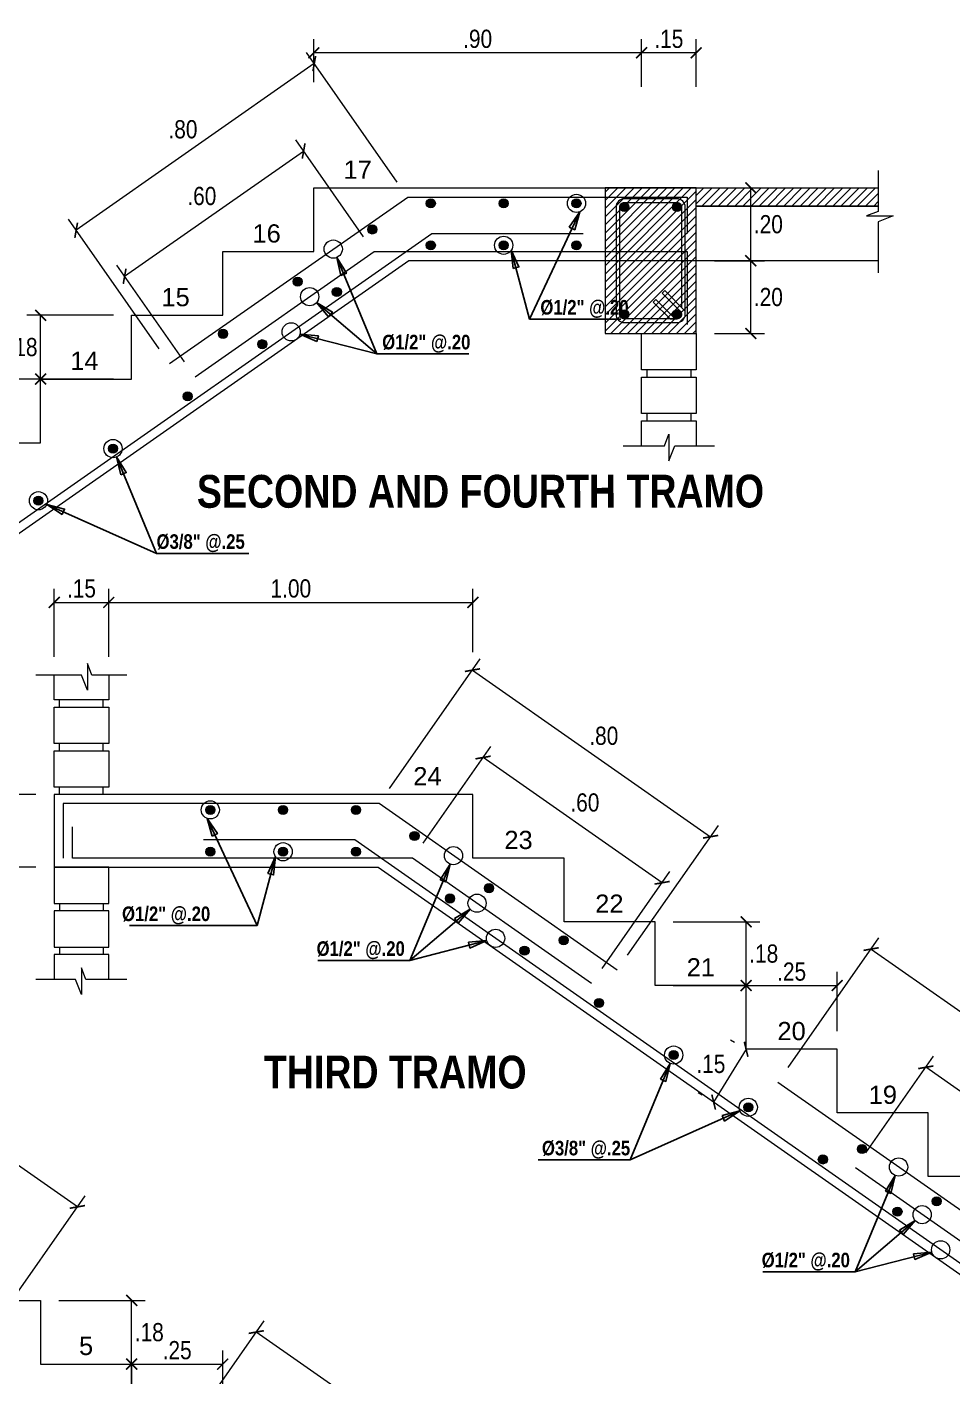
# Model space of a CAD drawing. Header units: millimetres. Extents: x 68 to 194, y 47 to 103.
# Drawn here: x 176.22 to 181.3, y 79.56 to 86.97 of the extents above; entities that cross this region are included whole.
import ezdxf
from ezdxf.enums import TextEntityAlignment as Align

# ---------------------------------------------------------------- set-up
doc = ezdxf.new("R2010")
doc.units = ezdxf.units.MM
doc.linetypes.add('CENTER2', pattern=[28.575, 19.05, -3.175, 3.175, -3.175])
for name, color, linetype, lineweight in [('E_Columna', 3, 'Continuous', 25), ('E_Estribo', 1, 'CENTER2', 20), ('E_Fierros', 2, 'Continuous', 50), ('G_Achurados', 54, 'Continuous', 5), ('G_Complemento', 30, 'Continuous', 20), ('G_Sombreados', 8, 'Continuous', 9), ('G_Texto', 122, 'Continuous', 20)]:
    doc.layers.add(name, color=color, linetype=linetype, lineweight=lineweight)
doc.layers.add('G_Acotación', color=171, linetype='Continuous')
doc.styles.add('Acotacion', font='ARIALN.TTF')
doc.styles.add('ARIAL1.2', font='arial.ttf', dxfattribs={"width": 1.2})
doc.styles.add('Cotas', font='ARIALNB.TTF', dxfattribs={"height": 0.1})
doc.styles.add('Notas', font='ARIALNB.TTF', dxfattribs={"height": 0.15})
doc.dimstyles.new('125', dxfattribs={"dimtxt": 1, "dimasz": 0.06, "dimexe": 0.06, "dimexo": 0.1, "dimgap": 0.08, "dimtad": 3, "dimtih": 1, "dimtoh": 1, "dimlfac": 0.5, "dimzin": 1, "dimdsep": 46, "dimtxsty": 'Cotas', "dimblk": 'ARCHTICK', "dimcen": 2.5, "dimdle": 0.06, "dimclrt": 4, "dimazin": 0, "dimtp": 0.2, "dimtm": 0.2, "dimtfac": 1, "dimtix": 1, "dimtmove": 1, "dimatfit": 3, "dimfxl": 0, "dimtolj": 1, "dimtzin": 1, "dimarcsym": 0})
doc.dimstyles.new('Lenin_25', dxfattribs={"dimscale": 0.5, "dimtxt": 0.2, "dimasz": 0.12, "dimexe": 0.15, "dimexo": 0.2, "dimgap": 0.05, "dimtad": 2, "dimtih": 1, "dimtoh": 1, "dimlfac": 0.5, "dimzin": 4, "dimdsep": 46, "dimtxsty": 'Acotacion', "dimblk": 'ARCHTICK', "dimcen": 0.12, "dimclrd": 256, "dimclre": 256, "dimclrt": 4, "dimazin": 1, "dimtm": 1e-09, "dimtfac": 1, "dimtmove": 2, "dimatfit": 2, "dimldrblk": 'ARCHTICK', "dimfxl": 0, "dimtolj": 1, "dimlwd": 13, "dimlwe": 18, "dimarcsym": 0})

# ---------------------------------------------------------------- blocks, each defined once
blk = doc.blocks.new('_ArchTick')
at = {"color": 0, "linetype": 'ByBlock', "const_width": 0.15}
blk.add_lwpolyline([(-0.5, -0.5), (0.5, 0.5)], dxfattribs=at)
blk = doc.blocks.new('*D400')
at = {"layer": 'Defpoints', "color": 0}
for p in [(177.4758, 79.8031), (176.9749, 79.0876), (178.6917, 77.8859)]:
    blk.add_point(p, dxfattribs=at)
at = {"layer": 'G_Acotación', "lineweight": 18}
for p, q in [((177.0323, 79.1696), (177.5188, 79.8645)), ((178.7491, 77.9678), (179.2355, 78.6628))]:
    blk.add_line(p, q, dxfattribs=at)
at = {"layer": 'G_Acotación', "lineweight": 13}
blk.add_line((179.1925, 78.6013), (177.4758, 79.8031), dxfattribs=at)
at = {"layer": 'G_Acotación', "lineweight": 13, "xscale": 0.06, "yscale": 0.06, "zscale": 0.06}
for p, rotation in [((177.4758, 79.8031), 145.0079798014408), ((179.1925, 78.6013), 325.0079798014407)]:
    blk.add_blockref('_ArchTick', p, dxfattribs=dict(at, rotation=rotation))
at = {"layer": 'G_Acotación', "color": 4, "lineweight": 5, "insert": (178.412, 79.3134), "char_height": 0.1, "attachment_point": 5, "style": 'Acotacion'}
blk.add_mtext('\\A1;1.05', dxfattribs=at)
blk = doc.blocks.new('*D467')
at = {"layer": 'Defpoints', "color": 0}
for p in [(178.3075, 86.0389), (176.487, 85.8564), (177, 85.1237)]:
    blk.add_point(p, dxfattribs=at)
at = {"layer": 'G_Acotación', "lineweight": 18}
for p, q in [((178.2501, 86.1208), (177.7515, 86.8332)), ((176.9426, 85.2056), (176.444, 85.9179))]:
    blk.add_line(p, q, dxfattribs=at)
at = {"layer": 'G_Acotación', "lineweight": 13}
blk.add_line((177.7945, 86.7717), (176.487, 85.8564), dxfattribs=at)
at = {"layer": 'G_Acotación', "lineweight": 13, "xscale": 0.06, "yscale": 0.06, "zscale": 0.06}
for p, rotation in [((177.7945, 86.7717), 34.99202019856808), ((176.487, 85.8564), 214.9920201985681)]:
    blk.add_blockref('_ArchTick', p, dxfattribs=dict(at, rotation=rotation))
at = {"layer": 'G_Acotación', "color": 4, "lineweight": 5, "insert": (177.0733, 86.4105), "char_height": 0.1, "attachment_point": 5, "style": 'Acotacion'}
blk.add_mtext('\\A1;.80', dxfattribs=at)
blk = doc.blocks.new('*D402')
at = {"layer": 'Defpoints', "color": 0}
for p in [(179.8917, 86.0889), (180.1917, 86.0889), (179.8917, 85.6889)]:
    blk.add_point(p, dxfattribs=at)
at = {"layer": 'G_Acotación', "lineweight": 18}
for p, q in [((179.9917, 86.0889), (180.2667, 86.0889)), ((179.9917, 85.6889), (180.2667, 85.6889))]:
    blk.add_line(p, q, dxfattribs=at)
at = {"layer": 'G_Acotación', "lineweight": 13}
blk.add_line((180.1917, 85.6889), (180.1917, 86.0889), dxfattribs=at)
at = {"layer": 'G_Acotación', "lineweight": 13, "xscale": 0.06, "yscale": 0.06, "zscale": 0.06}
for p, rotation in [((180.1917, 86.0889), 90), ((180.1917, 85.6889), 270)]:
    blk.add_blockref('_ArchTick', p, dxfattribs=dict(at, rotation=rotation))
at = {"layer": 'G_Acotación', "color": 4, "lineweight": 5, "insert": (180.2882, 85.8889), "char_height": 0.1, "attachment_point": 5, "style": 'Acotacion'}
blk.add_mtext('\\A1;.20', dxfattribs=at)
blk = doc.blocks.new('*D403')
at = {"layer": 'Defpoints', "color": 0}
for p in [(174.7768, 81.6924), (174.276, 80.9769), (175.9927, 79.7752)]:
    blk.add_point(p, dxfattribs=at)
at = {"layer": 'G_Acotación', "lineweight": 18}
for p, q in [((174.3333, 81.0589), (174.8198, 81.7538)), ((176.0501, 79.8571), (176.5365, 80.5521))]:
    blk.add_line(p, q, dxfattribs=at)
at = {"layer": 'G_Acotación', "lineweight": 13}
blk.add_line((176.4935, 80.4906), (174.7768, 81.6924), dxfattribs=at)
at = {"layer": 'G_Acotación', "lineweight": 13, "xscale": 0.06, "yscale": 0.06, "zscale": 0.06}
for p, rotation in [((174.7768, 81.6924), 145.0079798014416), ((176.4935, 80.4906), 325.0079798014416)]:
    blk.add_blockref('_ArchTick', p, dxfattribs=dict(at, rotation=rotation))
at = {"layer": 'G_Acotación', "color": 4, "lineweight": 5, "insert": (175.713, 81.2027), "char_height": 0.1, "attachment_point": 5, "style": 'Acotacion'}
blk.add_mtext('\\A1;1.05', dxfattribs=at)
blk = doc.blocks.new('*D473')
at = {"layer": 'Defpoints', "color": 0}
for p in [(179.8917, 85.6889), (180.1917, 85.6889), (179.8917, 85.2889)]:
    blk.add_point(p, dxfattribs=at)
at = {"layer": 'G_Acotación', "lineweight": 18}
for p, q in [((179.9917, 85.6889), (180.2667, 85.6889)), ((179.9917, 85.2889), (180.2667, 85.2889))]:
    blk.add_line(p, q, dxfattribs=at)
at = {"layer": 'G_Acotación', "lineweight": 13}
blk.add_line((180.1917, 85.2889), (180.1917, 85.6889), dxfattribs=at)
at = {"layer": 'G_Acotación', "lineweight": 13, "xscale": 0.06, "yscale": 0.06, "zscale": 0.06}
for p, rotation in [((180.1917, 85.6889), 90), ((180.1917, 85.2889), 270)]:
    blk.add_blockref('_ArchTick', p, dxfattribs=dict(at, rotation=rotation))
at = {"layer": 'G_Acotación', "color": 4, "lineweight": 5, "insert": (180.2882, 85.4889), "char_height": 0.1, "attachment_point": 5, "style": 'Acotacion'}
blk.add_mtext('\\A1;.20', dxfattribs=at)
blk = doc.blocks.new('*D474')
at = {"layer": 'Defpoints', "color": 0}
for p in [(179.8917, 86.0889), (180.1917, 86.0889), (179.8917, 85.6889)]:
    blk.add_point(p, dxfattribs=at)
at = {"layer": 'G_Acotación', "lineweight": 18}
for p, q in [((179.9917, 86.0889), (180.2667, 86.0889)), ((179.9917, 85.6889), (180.2667, 85.6889))]:
    blk.add_line(p, q, dxfattribs=at)
at = {"layer": 'G_Acotación', "lineweight": 13}
blk.add_line((180.1917, 85.6889), (180.1917, 86.0889), dxfattribs=at)
at = {"layer": 'G_Acotación', "lineweight": 13, "xscale": 0.06, "yscale": 0.06, "zscale": 0.06}
for p, rotation in [((180.1917, 86.0889), 90), ((180.1917, 85.6889), 270)]:
    blk.add_blockref('_ArchTick', p, dxfattribs=dict(at, rotation=rotation))
at = {"layer": 'G_Acotación', "color": 4, "lineweight": 5, "insert": (180.2882, 85.8889), "char_height": 0.1, "attachment_point": 5, "style": 'Acotacion'}
blk.add_mtext('\\A1;.20', dxfattribs=at)
blk = doc.blocks.new('*D404')
at = {"layer": 'Defpoints', "color": 0}
for p in [(179.5917, 86.8314), (179.5917, 86.5439), (179.8917, 86.5439)]:
    blk.add_point(p, dxfattribs=at)
at = {"layer": 'G_Acotación', "lineweight": 18}
for p, q in [((179.5917, 86.6439), (179.5917, 86.9064)), ((179.8917, 86.6439), (179.8917, 86.9064))]:
    blk.add_line(p, q, dxfattribs=at)
at = {"layer": 'G_Acotación', "lineweight": 13}
blk.add_line((179.8917, 86.8314), (179.5917, 86.8314), dxfattribs=at)
at = {"layer": 'G_Acotación', "lineweight": 13, "xscale": 0.06, "yscale": 0.06, "zscale": 0.06, "rotation": 180}
blk.add_blockref('_ArchTick', (179.5917, 86.8314), dxfattribs=at)
at = {"layer": 'G_Acotación', "lineweight": 13, "xscale": 0.06, "yscale": 0.06, "zscale": 0.06}
blk.add_blockref('_ArchTick', (179.8917, 86.8314), dxfattribs=at)
at = {"layer": 'G_Acotación', "color": 4, "lineweight": 5, "insert": (179.7417, 86.9074), "char_height": 0.1, "attachment_point": 5, "style": 'Acotacion'}
blk.add_mtext('\\A1;.15', dxfattribs=at)
blk = doc.blocks.new('*D405')
at = {"layer": 'Defpoints', "color": 0}
for p in [(177.7917, 86.8314), (177.7917, 86.5697), (179.5917, 86.5439)]:
    blk.add_point(p, dxfattribs=at)
at = {"layer": 'G_Acotación', "lineweight": 18}
for p, q in [((177.7917, 86.6697), (177.7917, 86.9064)), ((179.5917, 86.6439), (179.5917, 86.9064))]:
    blk.add_line(p, q, dxfattribs=at)
at = {"layer": 'G_Acotación', "lineweight": 13}
blk.add_line((179.5917, 86.8314), (177.7917, 86.8314), dxfattribs=at)
at = {"layer": 'G_Acotación', "lineweight": 13, "xscale": 0.06, "yscale": 0.06, "zscale": 0.06, "rotation": 180}
blk.add_blockref('_ArchTick', (177.7917, 86.8314), dxfattribs=at)
at = {"layer": 'G_Acotación', "lineweight": 13, "xscale": 0.06, "yscale": 0.06, "zscale": 0.06}
blk.add_blockref('_ArchTick', (179.5917, 86.8314), dxfattribs=at)
at = {"layer": 'G_Acotación', "color": 4, "lineweight": 5, "insert": (178.6917, 86.9074), "char_height": 0.1, "attachment_point": 5, "style": 'Acotacion'}
blk.add_mtext('\\A1;.90', dxfattribs=at)
blk = doc.blocks.new('*D477')
at = {"layer": 'Defpoints', "color": 0}
for p in [(176.2917, 79.9769), (176.7917, 79.9769), (176.2917, 79.6269)]:
    blk.add_point(p, dxfattribs=at)
at = {"layer": 'G_Acotación', "lineweight": 18}
for p, q in [((176.3917, 79.9769), (176.8667, 79.9769)), ((176.3917, 79.6269), (176.8667, 79.6269))]:
    blk.add_line(p, q, dxfattribs=at)
at = {"layer": 'G_Acotación', "lineweight": 13}
blk.add_line((176.7917, 79.6269), (176.7917, 79.9769), dxfattribs=at)
at = {"layer": 'G_Acotación', "lineweight": 13, "xscale": 0.06, "yscale": 0.06, "zscale": 0.06}
for p, rotation in [((176.7917, 79.9769), 90), ((176.7917, 79.6269), 270)]:
    blk.add_blockref('_ArchTick', p, dxfattribs=dict(at, rotation=rotation))
at = {"layer": 'G_Acotación', "color": 4, "lineweight": 5, "insert": (176.8885, 79.8019), "char_height": 0.1, "attachment_point": 5, "style": 'Acotacion'}
blk.add_mtext('\\A1;.18', dxfattribs=at)
blk = doc.blocks.new('*D478')
at = {"layer": 'Defpoints', "color": 0}
for p in [(177.2917, 79.6269), (176.7917, 79.2769), (177.2917, 79.2769)]:
    blk.add_point(p, dxfattribs=at)
at = {"layer": 'G_Acotación', "lineweight": 18}
for p, q in [((176.7917, 79.3769), (176.7917, 79.7019)), ((177.2917, 79.3769), (177.2917, 79.7019))]:
    blk.add_line(p, q, dxfattribs=at)
at = {"layer": 'G_Acotación', "lineweight": 13}
blk.add_line((176.7917, 79.6269), (177.2917, 79.6269), dxfattribs=at)
at = {"layer": 'G_Acotación', "lineweight": 13, "xscale": 0.06, "yscale": 0.06, "zscale": 0.06, "rotation": 180}
blk.add_blockref('_ArchTick', (176.7917, 79.6269), dxfattribs=at)
at = {"layer": 'G_Acotación', "lineweight": 13, "xscale": 0.06, "yscale": 0.06, "zscale": 0.06}
blk.add_blockref('_ArchTick', (177.2917, 79.6269), dxfattribs=at)
at = {"layer": 'G_Acotación', "color": 4, "lineweight": 5, "insert": (177.0417, 79.703), "char_height": 0.1, "attachment_point": 5, "style": 'Acotacion'}
blk.add_mtext('\\A1;.25', dxfattribs=at)
blk = doc.blocks.new('*D479')
at = {"layer": 'Defpoints', "color": 0}
for p in [(175.7917, 85.0389), (175.7917, 84.6889), (176.2917, 84.6889)]:
    blk.add_point(p, dxfattribs=at)
at = {"layer": 'G_Acotación', "lineweight": 18}
for p, q in [((175.7917, 84.7889), (175.7917, 85.1139)), ((176.2917, 84.7889), (176.2917, 85.1139))]:
    blk.add_line(p, q, dxfattribs=at)
at = {"layer": 'G_Acotación', "lineweight": 13}
blk.add_line((176.2917, 85.0389), (175.7917, 85.0389), dxfattribs=at)
at = {"layer": 'G_Acotación', "lineweight": 13, "xscale": 0.06, "yscale": 0.06, "zscale": 0.06, "rotation": 180}
blk.add_blockref('_ArchTick', (175.7917, 85.0389), dxfattribs=at)
at = {"layer": 'G_Acotación', "lineweight": 13, "xscale": 0.06, "yscale": 0.06, "zscale": 0.06}
blk.add_blockref('_ArchTick', (176.2917, 85.0389), dxfattribs=at)
at = {"layer": 'G_Acotación', "color": 4, "lineweight": 5, "insert": (176.0417, 85.115), "char_height": 0.1, "attachment_point": 5, "style": 'Acotacion'}
blk.add_mtext('\\A1;.25', dxfattribs=at)
blk = doc.blocks.new('*D480')
at = {"layer": 'Defpoints', "color": 0}
for p in [(176.2917, 85.3889), (176.7917, 85.3889), (176.7917, 85.0389)]:
    blk.add_point(p, dxfattribs=at)
at = {"layer": 'G_Acotación', "lineweight": 18}
for p, q in [((176.6917, 85.3889), (176.2167, 85.3889)), ((176.6917, 85.0389), (176.2167, 85.0389))]:
    blk.add_line(p, q, dxfattribs=at)
at = {"layer": 'G_Acotación', "lineweight": 13}
blk.add_line((176.2917, 85.0389), (176.2917, 85.3889), dxfattribs=at)
at = {"layer": 'G_Acotación', "lineweight": 13, "xscale": 0.06, "yscale": 0.06, "zscale": 0.06}
for p, rotation in [((176.2917, 85.3889), 90), ((176.2917, 85.0389), 270)]:
    blk.add_blockref('_ArchTick', p, dxfattribs=dict(at, rotation=rotation))
at = {"layer": 'G_Acotación', "color": 4, "lineweight": 5, "insert": (176.195, 85.2139), "char_height": 0.1, "attachment_point": 5, "style": 'Acotacion'}
blk.add_mtext('\\A1;.18', dxfattribs=at)
blk = doc.blocks.new('*D482')
at = {"layer": 'Defpoints', "color": 0}
for p in [(177.7361, 86.2917), (178.123, 85.7389), (177.14, 85.0508)]:
    blk.add_point(p, dxfattribs=at)
at = {"layer": 'G_Acotación', "lineweight": 18}
for p, q in [((178.0657, 85.8208), (177.6931, 86.3531)), ((177.0826, 85.1327), (176.71, 85.665))]:
    blk.add_line(p, q, dxfattribs=at)
at = {"layer": 'G_Acotación', "lineweight": 13}
blk.add_line((176.753, 85.6035), (177.7361, 86.2917), dxfattribs=at)
at = {"layer": 'G_Acotación', "lineweight": 13, "xscale": 0.06, "yscale": 0.06, "zscale": 0.06}
for p, rotation in [((177.7361, 86.2917), 34.99202019855254), ((176.753, 85.6035), 214.9920201985525)]:
    blk.add_blockref('_ArchTick', p, dxfattribs=dict(at, rotation=rotation))
at = {"layer": 'G_Acotación', "color": 4, "lineweight": 5, "insert": (177.1771, 86.044), "char_height": 0.1, "attachment_point": 5, "style": 'Acotacion'}
blk.add_mtext('\\A1;.60', dxfattribs=at)
blk = doc.blocks.new('*D483')
at = {"layer": 'Defpoints', "color": 0}
for p in [(178.1502, 82.7068), (179.9707, 82.5243), (179.4578, 81.7916)]:
    blk.add_point(p, dxfattribs=at)
at = {"layer": 'G_Acotación', "lineweight": 18}
for p, q in [((178.2076, 82.7887), (178.7062, 83.501)), ((179.5151, 81.8735), (180.0137, 82.5858))]:
    blk.add_line(p, q, dxfattribs=at)
at = {"layer": 'G_Acotación', "lineweight": 13}
blk.add_line((178.6632, 83.4396), (179.9707, 82.5243), dxfattribs=at)
at = {"layer": 'G_Acotación', "lineweight": 13, "xscale": 0.06, "yscale": 0.06, "zscale": 0.06}
for p, rotation in [((178.6632, 83.4396), 145.007979801432), ((179.9707, 82.5243), 325.0079798014319)]:
    blk.add_blockref('_ArchTick', p, dxfattribs=dict(at, rotation=rotation))
at = {"layer": 'G_Acotación', "color": 4, "lineweight": 5, "insert": (179.3844, 83.0784), "char_height": 0.1, "attachment_point": 5, "style": 'Acotacion'}
blk.add_mtext('\\A1;.80', dxfattribs=at)
blk = doc.blocks.new('*D411')
at = {"layer": 'Defpoints', "color": 0}
for p in [(180.3395, 81.1744), (182.1632, 80.9896), (181.6502, 80.2568)]:
    blk.add_point(p, dxfattribs=at)
at = {"layer": 'G_Acotación', "lineweight": 18}
for p, q in [((180.3968, 81.2563), (180.8954, 81.9686)), ((181.7076, 80.3387), (182.2062, 81.051))]:
    blk.add_line(p, q, dxfattribs=at)
at = {"layer": 'G_Acotación', "lineweight": 13}
blk.add_line((180.8524, 81.9071), (182.1632, 80.9896), dxfattribs=at)
at = {"layer": 'G_Acotación', "lineweight": 13, "xscale": 0.06, "yscale": 0.06, "zscale": 0.06}
for p, rotation in [((180.8524, 81.9071), 145.0079798014343), ((182.1632, 80.9896), 325.0079798014343)]:
    blk.add_blockref('_ArchTick', p, dxfattribs=dict(at, rotation=rotation))
at = {"layer": 'G_Acotación', "color": 4, "lineweight": 5, "insert": (181.5753, 81.5448), "char_height": 0.1, "attachment_point": 5, "style": 'Acotacion'}
blk.add_mtext('\\A1;.80', dxfattribs=at)
blk = doc.blocks.new('*D412')
at = {"layer": 'Defpoints', "color": 0}
for p in [(176.066, 82.7568), (176.366, 82.7568), (176.366, 82.3568)]:
    blk.add_point(p, dxfattribs=at)
at = {"layer": 'G_Acotación', "lineweight": 18}
for p, q in [((176.266, 82.7568), (175.991, 82.7568)), ((176.266, 82.3568), (175.991, 82.3568))]:
    blk.add_line(p, q, dxfattribs=at)
at = {"layer": 'G_Acotación', "lineweight": 13}
blk.add_line((176.066, 82.3568), (176.066, 82.7568), dxfattribs=at)
at = {"layer": 'G_Acotación', "lineweight": 13, "xscale": 0.06, "yscale": 0.06, "zscale": 0.06}
for p, rotation in [((176.066, 82.7568), 90), ((176.066, 82.3568), 270)]:
    blk.add_blockref('_ArchTick', p, dxfattribs=dict(at, rotation=rotation))
at = {"layer": 'G_Acotación', "color": 4, "lineweight": 5, "insert": (175.9695, 82.5568), "char_height": 0.1, "attachment_point": 5, "style": 'Acotacion'}
blk.add_mtext('\\A1;.20', dxfattribs=at)
blk = doc.blocks.new('*D413')
at = {"layer": 'Defpoints', "color": 0}
for p in [(176.066, 82.7568), (176.366, 82.7568), (176.366, 82.3568)]:
    blk.add_point(p, dxfattribs=at)
at = {"layer": 'G_Acotación', "lineweight": 18}
for p, q in [((176.266, 82.7568), (175.991, 82.7568)), ((176.266, 82.3568), (175.991, 82.3568))]:
    blk.add_line(p, q, dxfattribs=at)
at = {"layer": 'G_Acotación', "lineweight": 13}
blk.add_line((176.066, 82.3568), (176.066, 82.7568), dxfattribs=at)
at = {"layer": 'G_Acotación', "lineweight": 13, "xscale": 0.06, "yscale": 0.06, "zscale": 0.06}
for p, rotation in [((176.066, 82.7568), 90), ((176.066, 82.3568), 270)]:
    blk.add_blockref('_ArchTick', p, dxfattribs=dict(at, rotation=rotation))
at = {"layer": 'G_Acotación', "color": 4, "lineweight": 5, "insert": (175.9695, 82.5568), "char_height": 0.1, "attachment_point": 5, "style": 'Acotacion'}
blk.add_mtext('\\A1;.20', dxfattribs=at)
blk = doc.blocks.new('*D414')
at = {"layer": 'Defpoints', "color": 0}
for p in [(176.666, 83.8118), (176.366, 83.4118), (176.666, 83.4118)]:
    blk.add_point(p, dxfattribs=at)
at = {"layer": 'G_Acotación', "lineweight": 18}
for p, q in [((176.366, 83.5118), (176.366, 83.8868)), ((176.666, 83.5118), (176.666, 83.8868))]:
    blk.add_line(p, q, dxfattribs=at)
at = {"layer": 'G_Acotación', "lineweight": 13}
blk.add_line((176.366, 83.8118), (176.666, 83.8118), dxfattribs=at)
at = {"layer": 'G_Acotación', "lineweight": 13, "xscale": 0.06, "yscale": 0.06, "zscale": 0.06, "rotation": 180}
blk.add_blockref('_ArchTick', (176.366, 83.8118), dxfattribs=at)
at = {"layer": 'G_Acotación', "lineweight": 13, "xscale": 0.06, "yscale": 0.06, "zscale": 0.06}
blk.add_blockref('_ArchTick', (176.666, 83.8118), dxfattribs=at)
at = {"layer": 'G_Acotación', "color": 4, "lineweight": 5, "insert": (176.516, 83.8878), "char_height": 0.1, "attachment_point": 5, "style": 'Acotacion'}
blk.add_mtext('\\A1;.15', dxfattribs=at)
blk = doc.blocks.new('*D415')
at = {"layer": 'Defpoints', "color": 0}
for p in [(178.666, 83.8118), (176.666, 83.4118), (178.666, 83.4376)]:
    blk.add_point(p, dxfattribs=at)
at = {"layer": 'G_Acotación', "lineweight": 18}
for p, q in [((176.666, 83.5118), (176.666, 83.8868)), ((178.666, 83.5376), (178.666, 83.8868))]:
    blk.add_line(p, q, dxfattribs=at)
at = {"layer": 'G_Acotación', "lineweight": 13}
blk.add_line((176.666, 83.8118), (178.666, 83.8118), dxfattribs=at)
at = {"layer": 'G_Acotación', "lineweight": 13, "xscale": 0.06, "yscale": 0.06, "zscale": 0.06, "rotation": 180}
blk.add_blockref('_ArchTick', (176.666, 83.8118), dxfattribs=at)
at = {"layer": 'G_Acotación', "lineweight": 13, "xscale": 0.06, "yscale": 0.06, "zscale": 0.06}
blk.add_blockref('_ArchTick', (178.666, 83.8118), dxfattribs=at)
at = {"layer": 'G_Acotación', "color": 4, "lineweight": 5, "insert": (177.666, 83.8878), "char_height": 0.1, "attachment_point": 5, "style": 'Acotacion'}
blk.add_mtext('\\A1;1.00', dxfattribs=at)
blk = doc.blocks.new('*D484')
at = {"layer": 'Defpoints', "color": 0}
for p in [(180.666, 81.7068), (180.166, 81.3568), (180.666, 81.3568)]:
    blk.add_point(p, dxfattribs=at)
at = {"layer": 'G_Acotación', "lineweight": 18}
for p, q in [((180.166, 81.4568), (180.166, 81.7818)), ((180.666, 81.4568), (180.666, 81.7818))]:
    blk.add_line(p, q, dxfattribs=at)
at = {"layer": 'G_Acotación', "lineweight": 13}
blk.add_line((180.166, 81.7068), (180.666, 81.7068), dxfattribs=at)
at = {"layer": 'G_Acotación', "lineweight": 13, "xscale": 0.06, "yscale": 0.06, "zscale": 0.06, "rotation": 180}
blk.add_blockref('_ArchTick', (180.166, 81.7068), dxfattribs=at)
at = {"layer": 'G_Acotación', "lineweight": 13, "xscale": 0.06, "yscale": 0.06, "zscale": 0.06}
blk.add_blockref('_ArchTick', (180.666, 81.7068), dxfattribs=at)
at = {"layer": 'G_Acotación', "color": 4, "lineweight": 5, "insert": (180.416, 81.7829), "char_height": 0.1, "attachment_point": 5, "style": 'Acotacion'}
blk.add_mtext('\\A1;.25', dxfattribs=at)
blk = doc.blocks.new('*D485')
at = {"layer": 'Defpoints', "color": 0}
for p in [(179.666, 82.0568), (180.166, 82.0568), (179.666, 81.7068)]:
    blk.add_point(p, dxfattribs=at)
at = {"layer": 'G_Acotación', "lineweight": 18}
for p, q in [((179.766, 82.0568), (180.241, 82.0568)), ((179.766, 81.7068), (180.241, 81.7068))]:
    blk.add_line(p, q, dxfattribs=at)
at = {"layer": 'G_Acotación', "lineweight": 13}
blk.add_line((180.166, 81.7068), (180.166, 82.0568), dxfattribs=at)
at = {"layer": 'G_Acotación', "lineweight": 13, "xscale": 0.06, "yscale": 0.06, "zscale": 0.06}
for p, rotation in [((180.166, 82.0568), 90), ((180.166, 81.7068), 270)]:
    blk.add_blockref('_ArchTick', p, dxfattribs=dict(at, rotation=rotation))
at = {"layer": 'G_Acotación', "color": 4, "lineweight": 5, "insert": (180.2628, 81.8818), "char_height": 0.1, "attachment_point": 5, "style": 'Acotacion'}
blk.add_mtext('\\A1;.18', dxfattribs=at)
blk = doc.blocks.new('*D486')
at = {"layer": 'Defpoints', "color": 0}
for p in [(181.1528, 81.2577), (180.7659, 80.705), (181.749, 80.0168)]:
    blk.add_point(p, dxfattribs=at)
at = {"layer": 'G_Acotación', "lineweight": 18}
for p, q in [((180.8232, 80.7869), (181.1958, 81.3192)), ((181.8063, 80.0987), (182.1789, 80.631))]:
    blk.add_line(p, q, dxfattribs=at)
at = {"layer": 'G_Acotación', "lineweight": 13}
blk.add_line((182.1359, 80.5696), (181.1528, 81.2577), dxfattribs=at)
at = {"layer": 'G_Acotación', "lineweight": 13, "xscale": 0.06, "yscale": 0.06, "zscale": 0.06}
for p, rotation in [((181.1528, 81.2577), 145.007979801449), ((182.1359, 80.5696), 325.007979801449)]:
    blk.add_blockref('_ArchTick', p, dxfattribs=dict(at, rotation=rotation))
at = {"layer": 'G_Acotación', "color": 4, "lineweight": 5, "insert": (181.7118, 81.0101), "char_height": 0.1, "attachment_point": 5, "style": 'Acotacion'}
blk.add_mtext('\\A1;.60', dxfattribs=at)
blk = doc.blocks.new('*D487')
at = {"layer": 'Defpoints', "color": 0}
for p in [(178.7216, 82.9596), (178.3347, 82.4068), (179.3178, 81.7187)]:
    blk.add_point(p, dxfattribs=at)
at = {"layer": 'G_Acotación', "lineweight": 18}
for p, q in [((178.392, 82.4887), (178.7646, 83.021)), ((179.3751, 81.8006), (179.7477, 82.3329))]:
    blk.add_line(p, q, dxfattribs=at)
at = {"layer": 'G_Acotación', "lineweight": 13}
blk.add_line((179.7047, 82.2714), (178.7216, 82.9596), dxfattribs=at)
at = {"layer": 'G_Acotación', "lineweight": 13, "xscale": 0.06, "yscale": 0.06, "zscale": 0.06}
for p, rotation in [((178.7216, 82.9596), 145.007979801449), ((179.7047, 82.2714), 325.007979801449)]:
    blk.add_blockref('_ArchTick', p, dxfattribs=dict(at, rotation=rotation))
at = {"layer": 'G_Acotación', "color": 4, "lineweight": 5, "insert": (179.2806, 82.7119), "char_height": 0.1, "attachment_point": 5, "style": 'Acotacion'}
blk.add_mtext('\\A1;.60', dxfattribs=at)
blk = doc.blocks.new('*D418')
at = {"layer": 'Defpoints', "color": 0}
for p in [(180.166, 81.3568), (179.9878, 81.0665), (179.9878, 81.0665)]:
    blk.add_point(p, dxfattribs=at)
at = {"layer": 'G_Acotación', "lineweight": 18}
for p, q in [((180.0808, 81.4091), (180.1021, 81.3961)), ((179.9026, 81.1189), (179.9239, 81.1058))]:
    blk.add_line(p, q, dxfattribs=at)
at = {"layer": 'G_Acotación', "lineweight": 13}
blk.add_line((180.166, 81.3568), (179.9878, 81.0665), dxfattribs=at)
at = {"layer": 'G_Acotación', "lineweight": 13, "xscale": 0.06, "yscale": 0.06, "zscale": 0.06}
for p, rotation in [((180.166, 81.3568), 58.45425325252237), ((179.9878, 81.0665), 238.4542532525224)]:
    blk.add_blockref('_ArchTick', p, dxfattribs=dict(at, rotation=rotation))
at = {"layer": 'G_Acotación', "color": 4, "lineweight": 5, "insert": (179.9726, 81.2757), "char_height": 0.1, "attachment_point": 5, "style": 'Acotacion'}
blk.add_mtext('\\A1;.15', dxfattribs=at)

msp = doc.modelspace()

# ---------------------------------------------------------------- hatches: boundary and pattern name
at = {"layer": 'E_Fierros', "lineweight": 5}
h = msp.add_hatch(color=256, dxfattribs=at)
edge = h.paths.add_edge_path()
edge.add_arc((178.4344, 86.0039), 0.025, 0, 360)
h = msp.add_hatch(color=256, dxfattribs=at)
edge = h.paths.add_edge_path()
edge.add_arc((178.8344, 86.0039), 0.025, 0, 360)
h = msp.add_hatch(color=256, dxfattribs=at)
edge = h.paths.add_edge_path()
edge.add_arc((179.2344, 86.0039), 0.025, 0, 360)
for points in [[(179.4717, 85.9839, 1), (179.5217, 85.9839, 1)], [(179.4717, 85.9839, 1), (179.5217, 85.9839, 1)], [(179.7617, 85.9839, 1), (179.8117, 85.9839, 1)], [(179.7617, 85.9839, 1), (179.8117, 85.9839, 1)], [(179.5217, 85.3939, 1), (179.4717, 85.3939, 1)], [(179.8117, 85.3939, 1), (179.7617, 85.3939, 1)]]:
    msp.add_hatch(color=256, dxfattribs=at).paths.add_polyline_path(points)
h = msp.add_hatch(color=256, dxfattribs=at)
edge = h.paths.add_edge_path()
edge.add_arc((178.1129, 85.8607), 0.025, 0, 360)
h = msp.add_hatch(color=256, dxfattribs=at)
edge = h.paths.add_edge_path()
edge.add_arc((178.4344, 85.7739), 0.025, 0, 360)
h = msp.add_hatch(color=256, dxfattribs=at)
edge = h.paths.add_edge_path()
edge.add_arc((178.8344, 85.7739), 0.025, 0, 360)
h = msp.add_hatch(color=256, dxfattribs=at)
edge = h.paths.add_edge_path()
edge.add_arc((179.2344, 85.7739), 0.025, 0, 360)
h = msp.add_hatch(color=256, dxfattribs=at)
edge = h.paths.add_edge_path()
edge.add_arc((177.7033, 85.574), 0.025, 0, 360)
h = msp.add_hatch(color=256, dxfattribs=at)
edge = h.paths.add_edge_path()
edge.add_arc((177.9183, 85.5171), 0.025, 0, 360)
h = msp.add_hatch(color=256, dxfattribs=at)
edge = h.paths.add_edge_path()
edge.add_arc((177.2937, 85.2873), 0.025, 0, 360)
h = msp.add_hatch(color=256, dxfattribs=at)
edge = h.paths.add_edge_path()
edge.add_arc((177.5087, 85.2303), 0.025, 0, 360)
h = msp.add_hatch(color=256, dxfattribs=at)
edge = h.paths.add_edge_path()
edge.add_arc((177.0991, 84.9436), 0.025, 0, 360)
h = msp.add_hatch(color=256, dxfattribs=at)
edge = h.paths.add_edge_path()
edge.add_arc((176.6895, 84.6569), 0.025, 0, 360)
h = msp.add_hatch(color=256, dxfattribs=at)
edge = h.paths.add_edge_path()
edge.add_arc((176.2798, 84.3702), 0.025, 0, 360)
h = msp.add_hatch(color=256, dxfattribs=at)
edge = h.paths.add_edge_path()
edge.add_arc((177.2233, 82.6718), 0.025, 0, 360)
h = msp.add_hatch(color=256, dxfattribs=at)
edge = h.paths.add_edge_path()
edge.add_arc((177.6233, 82.6718), 0.025, 0, 360)
h = msp.add_hatch(color=256, dxfattribs=at)
edge = h.paths.add_edge_path()
edge.add_arc((178.0233, 82.6718), 0.025, 0, 360)
h = msp.add_hatch(color=256, dxfattribs=at)
edge = h.paths.add_edge_path()
edge.add_arc((178.3448, 82.5286), 0.025, 0, 360)
h = msp.add_hatch(color=256, dxfattribs=at)
edge = h.paths.add_edge_path()
edge.add_arc((177.2233, 82.4418), 0.025, 0, 360)
h = msp.add_hatch(color=256, dxfattribs=at)
edge = h.paths.add_edge_path()
edge.add_arc((177.6233, 82.4418), 0.025, 0, 360)
h = msp.add_hatch(color=256, dxfattribs=at)
edge = h.paths.add_edge_path()
edge.add_arc((178.0233, 82.4418), 0.025, 0, 360)
h = msp.add_hatch(color=256, dxfattribs=at)
edge = h.paths.add_edge_path()
edge.add_arc((178.5394, 82.185), 0.025, 0, 360)
h = msp.add_hatch(color=256, dxfattribs=at)
edge = h.paths.add_edge_path()
edge.add_arc((178.7544, 82.2419), 0.025, 0, 360)
h = msp.add_hatch(color=256, dxfattribs=at)
edge = h.paths.add_edge_path()
edge.add_arc((179.164, 81.9552), 0.025, 0, 360)
h = msp.add_hatch(color=256, dxfattribs=at)
edge = h.paths.add_edge_path()
edge.add_arc((178.949, 81.8982), 0.025, 0, 360)
h = msp.add_hatch(color=256, dxfattribs=at)
edge = h.paths.add_edge_path()
edge.add_arc((179.3587, 81.6115), 0.025, 0, 360)
h = msp.add_hatch(color=256, dxfattribs=at)
edge = h.paths.add_edge_path()
edge.add_arc((179.7683, 81.3248), 0.025, 0, 360)
h = msp.add_hatch(color=256, dxfattribs=at)
edge = h.paths.add_edge_path()
edge.add_arc((180.1779, 81.038), 0.025, 0, 360)
h = msp.add_hatch(color=256, dxfattribs=at)
edge = h.paths.add_edge_path()
edge.add_arc((180.8025, 80.8082), 0.025, 0, 360)
h = msp.add_hatch(color=256, dxfattribs=at)
edge = h.paths.add_edge_path()
edge.add_arc((180.5875, 80.7513), 0.025, 0, 360)
h = msp.add_hatch(color=256, dxfattribs=at)
edge = h.paths.add_edge_path()
edge.add_arc((180.9971, 80.4646), 0.025, 0, 360)
h = msp.add_hatch(color=256, dxfattribs=at)
edge = h.paths.add_edge_path()
edge.add_arc((181.2121, 80.5215), 0.025, 0, 360)
at = {"layer": 'G_Achurados', "lineweight": 5, "ltscale": 0.05}
h = msp.add_hatch(dxfattribs=at)
h.set_pattern_fill('ANSI31', color=256, scale=0.01, style=0)
h.set_pattern_definition([(45, (50.39743, 12.903574), (-0.02245064, 0.02245064), [])])
h.paths.add_polyline_path([(179.8917, 86.0889), (179.8917, 85.9889), (180.8917, 85.9889), (180.8917, 86.0889)])
at = {"layer": 'G_Sombreados', "lineweight": 5}
h = msp.add_hatch(dxfattribs=at)
h.set_pattern_fill('LINE', color=256, scale=0.01, angle=45, style=0)
h.set_pattern_definition([(45, (-931.331917, -709.4967), (-0.0224506403, 0.0224506403), [])])
h.paths.add_polyline_path([(179.3917, 85.2889), (179.8917, 85.2889), (179.8917, 86.0889), (179.3917, 86.0889)])

# ---------------------------------------------------------------- linework, layer by layer
at = {"layer": 'E_Columna', "lineweight": 5}
msp.add_line((179.8917, 86.0889), (180.8917, 86.0889), dxfattribs=at)
for points in [[(179.8917, 85.2889), (179.8917, 86.0889), (179.3917, 86.0889), (179.3917, 85.2889)], [(179.3917, 85.2889), (179.8917, 85.2889), (179.8917, 86.0889), (179.3917, 86.0889)]]:
    msp.add_lwpolyline(points, close=True, dxfattribs=at)
at = {"layer": 'E_Estribo', "linetype": 'Continuous', "lineweight": 5}
for points in [[(179.7867, 85.3489, 0.414214), (179.8317, 85.3939), (179.8317, 85.4126), (179.7195, 85.5247), (179.7054, 85.5106), (179.8044, 85.4116, -0.198912), (179.8117, 85.3939, -0.414214), (179.7867, 85.3689), (179.4967, 85.3689, -0.414214), (179.4717, 85.3939), (179.4717, 85.9839, -0.414214), (179.4967, 86.0089), (179.7867, 86.0089, -0.414214), (179.8117, 85.9839), (179.8117, 85.4326), (179.8317, 85.4126), (179.8317, 85.9839, 0.414214), (179.7867, 86.0289), (179.4967, 86.0289, 0.414214), (179.4517, 85.9839), (179.4517, 85.3939, 0.414214), (179.4967, 85.3489)], [(179.67, 85.4752), (179.6559, 85.4611), (179.7481, 85.3689), (179.7867, 85.3689, -0.198912), (179.769, 85.3762)]]:
    msp.add_lwpolyline(points, format="xyb", close=True, dxfattribs=at)
at = {"layer": 'E_Fierros', "lineweight": 5}
for p, q in [((177, 85.1237), (178.3075, 86.0389)), ((178.3075, 86.0389), (179.8417, 86.0389)), ((178.5027, 86.0389), (179.8417, 86.0389)), ((179.8417, 86.0389), (179.8417, 85.8389)), ((175.026, 83.4489), (178.4403, 85.8389)), ((178.4403, 85.8389), (179.2715, 85.8389)), ((177.14, 85.0508), (178.123, 85.7389)), ((178.123, 85.7389), (179.8417, 85.7389)), ((178.5027, 85.7389), (179.8417, 85.7389)), ((179.8417, 85.7389), (179.8417, 85.3389)), ((178.1502, 82.7068), (176.416, 82.7068)), ((177.9551, 82.7068), (176.416, 82.7068)), ((176.416, 82.7068), (176.416, 82.4068)), ((179.4578, 81.7916), (178.1502, 82.7068)), ((176.466, 82.4068), (176.466, 82.5783)), ((178.0174, 82.5068), (177.1863, 82.5068)), ((181.4317, 80.1168), (178.0174, 82.5068)), ((178.3347, 82.4068), (176.466, 82.4068)), ((177.9551, 82.4068), (176.466, 82.4068)), ((179.3178, 81.7187), (178.3347, 82.4068)), ((181.6502, 80.2568), (180.3395, 81.1744)), ((181.749, 80.0168), (180.7659, 80.705))]:
    msp.add_line(p, q, dxfattribs=at)
for centre in [(178.4344, 86.0039), (178.8344, 86.0039), (179.2344, 86.0039), (179.4967, 85.9839), (179.4967, 85.9839), (179.4967, 85.9839), (179.4967, 85.9839), (179.7867, 85.9839), (179.7867, 85.9839), (179.7867, 85.9839), (179.7867, 85.9839), (178.1129, 85.8607), (178.4344, 85.7739), (178.8344, 85.7739), (179.2344, 85.7739), (177.7033, 85.574), (177.9183, 85.5171), (179.4967, 85.3939), (179.7867, 85.3939), (179.7867, 85.3939), (177.2937, 85.2873), (177.5087, 85.2303), (177.0991, 84.9436), (176.6895, 84.6569), (176.2798, 84.3702), (177.2233, 82.6718), (177.6233, 82.6718), (178.0233, 82.6718), (178.3448, 82.5286), (177.2233, 82.4418), (177.6233, 82.4418), (178.0233, 82.4418), (178.5394, 82.185), (178.7544, 82.2419), (179.164, 81.9552), (178.949, 81.8982), (179.3587, 81.6115), (179.7683, 81.3248), (180.1779, 81.038), (180.8025, 80.8082), (180.5875, 80.7513), (180.9971, 80.4646), (181.2121, 80.5215)]:
    msp.add_circle(centre, 0.025, dxfattribs=at)
at = {"layer": 'G_Achurados', "lineweight": 5, "ltscale": 0.05}
for points in [[(179.8917, 86.0889), (180.8917, 86.0889), (180.8917, 85.9889), (179.8917, 85.9889)], [(179.8917, 85.9889), (180.8917, 85.9889), (180.8917, 85.9598), (180.8267, 85.9353), (180.9732, 85.9353), (180.8917, 85.9027), (180.8917, 85.6889), (179.8917, 85.6889)]]:
    msp.add_lwpolyline(points, close=True, dxfattribs=at)
at = {"layer": 'G_Complemento', "color": 1, "lineweight": 5}
for p, q in [((179.6217, 85.0889), (179.6217, 85.0489)), ((179.6217, 85.0889), (179.6217, 85.0489)), ((179.8617, 85.0889), (179.8617, 85.0489)), ((179.6217, 84.8489), (179.6217, 84.8089)), ((179.6217, 84.8489), (179.6217, 84.8089)), ((179.8617, 84.8489), (179.8617, 84.8089)), ((176.396, 83.2368), (176.396, 83.2768)), ((176.636, 83.2368), (176.636, 83.2768)), ((176.636, 83.2368), (176.636, 83.2768)), ((176.396, 82.9968), (176.396, 83.0368)), ((176.636, 82.9968), (176.636, 83.0368)), ((176.636, 82.9968), (176.636, 83.0368)), ((176.396, 82.7568), (176.396, 82.7968)), ((176.636, 82.7568), (176.636, 82.7968)), ((176.636, 82.7568), (176.636, 82.7968)), ((176.396, 82.1568), (176.396, 82.1168)), ((176.636, 82.1568), (176.636, 82.1168)), ((176.636, 82.1568), (176.636, 82.1168)), ((176.396, 81.9168), (176.396, 81.8768)), ((176.636, 81.9168), (176.636, 81.8768)), ((176.636, 81.9168), (176.636, 81.8768))]:
    msp.add_line(p, q, dxfattribs=at)
at = {"layer": 'G_Complemento', "lineweight": 5}
msp.add_line((176.366, 82.7568), (176.366, 82.3568), dxfattribs=at)
for points in [[(180.8917, 86.1855), (180.8917, 85.9598), (180.8267, 85.9353), (180.9732, 85.9353), (180.8917, 85.9027), (180.8917, 85.6221)], [(179.8917, 85.6889), (178.3132, 85.6889), (174.8989, 83.2989), (172.4917, 83.2989), (172.4917, 83.6389), (174.7917, 83.6389), (174.7917, 83.9889), (175.2917, 83.9889), (175.2917, 84.3389), (175.7917, 84.3389), (175.7917, 84.6889), (176.2917, 84.6889), (176.2917, 85.0389), (176.7917, 85.0389), (176.7917, 85.3889), (177.2917, 85.3889), (177.2917, 85.7389), (177.7917, 85.7389), (177.7917, 86.0889), (179.8917, 86.0889)], [(178.5027, 86.0889), (179.3917, 86.0889), (179.3917, 85.6889), (178.5027, 85.6889)], [(179.4917, 84.6719), (179.7174, 84.6719), (179.7419, 84.7369), (179.7419, 84.5904), (179.7745, 84.6719), (179.9917, 84.6719)], [(176.766, 83.4118), (176.5729, 83.4118), (176.5485, 83.4768), (176.5485, 83.3303), (176.5158, 83.4118), (176.266, 83.4118)], [(176.366, 82.3568), (178.1445, 82.3568), (181.5588, 79.9668), (183.766, 79.9668), (183.766, 80.3068), (181.666, 80.3068), (181.666, 80.6568), (181.166, 80.6568), (181.166, 81.0068), (180.666, 81.0068), (180.666, 81.3568), (180.166, 81.3568), (180.166, 81.7068), (179.666, 81.7068), (179.666, 82.0568), (179.166, 82.0568), (179.166, 82.4068), (178.666, 82.4068), (178.666, 82.7568), (176.366, 82.7568)], [(176.766, 81.7398), (176.5403, 81.7398), (176.5158, 81.8048), (176.5158, 81.6583), (176.4832, 81.7398), (176.266, 81.7398)], [(174.2917, 81.0269), (174.7917, 81.0269), (174.7917, 80.6769), (175.2917, 80.6769), (175.2917, 80.3269), (175.7917, 80.3269), (175.7917, 79.9769), (176.2917, 79.9769), (176.2917, 79.6269), (176.7917, 79.6269), (176.7917, 79.2769), (177.2917, 79.2769), (177.2917, 78.9269), (177.7917, 78.9269), (177.7917, 78.5769), (178.2917, 78.5769), (178.2917, 78.2269), (178.7917, 78.2269), (178.7917, 77.8769), (178.7917, 76.0769), (177.7917, 76.0769), (177.7917, 78.1619), (174.1845, 80.6869)]]:
    msp.add_lwpolyline(points, dxfattribs=at)
at = {"layer": 'G_Complemento', "color": 1, "lineweight": 5}
for points in [[(179.5917, 85.2889), (179.8917, 85.2889), (179.8917, 85.0889), (179.5917, 85.0889)], [(179.5917, 85.0489), (179.8917, 85.0489), (179.8917, 84.8489), (179.5917, 84.8489)], [(176.666, 83.0368), (176.366, 83.0368), (176.366, 83.2368), (176.666, 83.2368)], [(176.666, 82.7968), (176.366, 82.7968), (176.366, 82.9968), (176.666, 82.9968)], [(176.666, 82.3568), (176.366, 82.3568), (176.366, 82.1568), (176.666, 82.1568)], [(176.666, 82.1168), (176.366, 82.1168), (176.366, 81.9168), (176.666, 81.9168)]]:
    msp.add_lwpolyline(points, close=True, dxfattribs=at)
for points in [[(179.5917, 84.6719), (179.5917, 84.8089), (179.8917, 84.8089), (179.8917, 84.6719)], [(176.666, 83.4118), (176.666, 83.2768), (176.366, 83.2768), (176.366, 83.4118)], [(176.666, 81.7398), (176.666, 81.8768), (176.366, 81.8768), (176.366, 81.7398)]]:
    msp.add_lwpolyline(points, dxfattribs=at)
at = {"layer": 'G_Texto', "lineweight": 5}
for centre in [(179.2344, 86.0039), (177.8987, 85.7528), (178.8344, 85.7739), (177.7691, 85.4912), (177.6677, 85.2981), (176.6895, 84.6569), (176.2798, 84.3702), (177.2233, 82.6718), (177.6233, 82.4418), (178.559, 82.4207), (178.6886, 82.1591), (178.7901, 81.966), (179.7683, 81.3248), (180.1779, 81.038), (181.0033, 80.7097), (181.1328, 80.4481), (181.2343, 80.255)]:
    msp.add_circle(centre, 0.05, dxfattribs=at)

# ---------------------------------------------------------------- texts
at = {"layer": 'E_Columna', "lineweight": 5, "style": 'Notas'}
for s, rotation, p in [('SECOND AND FOURTH TRAMO', 0.03015, (178.7074, 84.3325)), ('THIRD TRAMO', 359.96985, (178.2391, 81.1416))]:
    msp.add_text(s, height=0.18, rotation=rotation, dxfattribs=at).set_placement(p, align=Align.CENTER)
at = {"layer": 'G_Texto', "lineweight": 5, "style": 'ARIAL1.2'}
for s, p in [('17', (178.0329, 86.1389)), ('16', (177.5329, 85.7889)), ('15', (177.0329, 85.4389)), ('14', (176.5321, 85.0889)), ('24', (178.416, 82.8068)), ('23', (178.9161, 82.4568)), ('22', (179.4152, 82.1068)), ('21', (179.9172, 81.7568)), ('20', (180.4156, 81.4068)), ('19', (180.917, 81.0568)), ('5', (176.5415, 79.6769))]:
    msp.add_text(s, height=0.1, dxfattribs=at).set_placement(p, align=Align.CENTER)
at = {"layer": 'G_Texto', "lineweight": 5, "style": 'Cotas'}
for s, p in [('Ø1/2" @.20', (179.0362, 85.3931)), ('Ø1/2" @.20', (178.1675, 85.2019)), ('Ø3/8" @.25', (176.9284, 84.106)), ('Ø1/2" @.20', (176.7387, 82.061)), ('Ø1/2" @.20', (177.8073, 81.8698)), ('Ø3/8" @.25', (179.0448, 80.7739)), ('Ø1/2" @.20', (180.2516, 80.1588))]:
    msp.add_text(s, height=0.08, dxfattribs=at).set_placement(p)

# ---------------------------------------------------------------- dimensions: what is measured, and where the dimension line sits
at = {"layer": 'G_Acotación', "lineweight": 5}
for base, p1, p2, picture, middle in [((177.7917, 86.8314), (179.5917, 86.5439), (177.7917, 86.5697), '*D405', (178.6917, 86.9074)), ((179.5917, 86.8314), (179.8917, 86.5439), (179.5917, 86.5439), '*D404', (179.7417, 86.9074)), ((175.7917, 85.0389), (176.2917, 84.6889), (175.7917, 84.6889), '*D479', (176.0417, 85.115)), ((177.2917, 79.6269), (176.7917, 79.2769), (177.2917, 79.2769), '*D478', (177.0417, 79.703))]:
    dim = msp.add_linear_dim(base=base, p1=p1, p2=p2, dimstyle='Lenin_25', override={"dimfxl": 0.06}, dxfattribs=at)
    dim.commit()
    dim.dimension.update_dxf_attribs({"geometry": picture, "text_midpoint": middle})
for p1, p2, distance, picture, middle in [((178.3075, 86.0389), (177, 85.1237), -0.8945, '*D467', (177.0733, 86.4105)), ((177.14, 85.0508), (178.123, 85.7389), 0.6747, '*D482', (177.1771, 86.044)), ((178.1502, 82.7068), (179.4578, 81.7916), 0.8945, '*D483', (179.3844, 83.0784)), ((179.3178, 81.7187), (178.3347, 82.4068), -0.6747, '*D487', (179.2806, 82.7119)), ((180.3395, 81.1744), (181.6502, 80.2568), 0.8945, '*D411', (181.5753, 81.5448)), ((175.9927, 79.7752), (174.276, 80.9769), -0.8733, '*D403', (175.713, 81.2027)), ((181.749, 80.0168), (180.7659, 80.705), -0.6747, '*D486', (181.7118, 81.0101)), ((178.6917, 77.8859), (176.9749, 79.0876), -0.8733, '*D400', (178.412, 79.3134))]:
    dim = msp.add_aligned_dim(p1=p1, p2=p2, distance=distance, dimstyle='Lenin_25', override={"dimfxl": 0.06}, dxfattribs=at)
    dim.commit()
    dim.dimension.update_dxf_attribs({"geometry": picture, "text_midpoint": middle})
for base, p1, p2, angle, picture, middle in [((180.1917, 86.0889), (179.8917, 85.6889), (179.8917, 86.0889), 90, '*D402', (180.2882, 85.8889)), ((180.1917, 86.0889), (179.8917, 85.6889), (179.8917, 86.0889), 90, '*D474', (180.2882, 85.8889)), ((180.1917, 85.6889), (179.8917, 85.2889), (179.8917, 85.6889), 90, '*D473', (180.2882, 85.4889)), ((176.2917195927, 85.3889247055), (176.7917195927, 85.0389247055), (176.7917195927, 85.3889247055), 90, '*D480', (176.1949597019, 85.2139247055)), ((176.666, 83.8118), (176.366, 83.4118), (176.666, 83.4118), 180, '*D414', (176.516, 83.8878)), ((178.666, 83.8118), (176.666, 83.4118), (178.666, 83.4376), 180, '*D415', (177.666, 83.8878)), ((176.066, 82.7568), (176.366, 82.3568), (176.366, 82.7568), 90, '*D412', (175.9695, 82.5568)), ((176.066, 82.7568), (176.366, 82.3568), (176.366, 82.7568), 90, '*D413', (175.9695, 82.5568)), ((180.1660048772, 82.0568212866), (179.6660048772, 81.7068212866), (179.6660048772, 82.0568212866), 90, '*D485', (180.2627647681, 81.8818212866)), ((180.666, 81.7068), (180.166, 81.3568), (180.666, 81.3568), 180, '*D484', (180.416, 81.7829)), ((176.7917195927, 79.9769361717), (176.2917195927, 79.6269361717), (176.2917195927, 79.9769361717), 90, '*D477', (176.8884794836, 79.8019361717))]:
    dim = msp.add_linear_dim(base=base, p1=p1, p2=p2, angle=angle, dimstyle='Lenin_25', override={"dimfxl": 0.06}, dxfattribs=at)
    dim.commit()
    dim.dimension.update_dxf_attribs({"geometry": picture, "text_midpoint": middle})
dim = msp.add_aligned_dim(p1=(180.166, 81.3568), p2=(179.9878, 81.0665), distance=0, text='.15', dimstyle='Lenin_25', override={"dimfxl": 0.06}, dxfattribs=at)
dim.commit()
dim.dimension.update_dxf_attribs({"geometry": '*D418', "text_midpoint": (179.9726, 81.2757)})

# ---------------------------------------------------------------- leaders
at = {"layer": 'G_Texto', "lineweight": 5}
for points in [[(179.252, 85.9571), (178.9773, 85.3683), (179.4783, 85.3683)], [(177.9179, 85.7066), (178.1376, 85.1771), (178.6435, 85.1771)], [(178.8767, 85.7471), (178.9773, 85.3683), (179.4783, 85.3683)], [(177.8072, 85.4587), (178.1376, 85.1771), (178.6435, 85.1771)], [(177.7161, 85.2856), (178.1376, 85.1771), (178.6435, 85.1771)], [(176.7086, 84.6107), (176.9284, 84.0812), (177.4343, 84.0812)], [(176.3255, 84.3498), (176.9284, 84.0812), (177.4343, 84.0812)], [(177.2057, 82.625), (177.4804, 82.0362), (176.7794, 82.0362)], [(177.5811, 82.415), (177.4804, 82.0362), (176.7794, 82.0362)], [(178.5399, 82.3745), (178.3201, 81.845), (177.8142, 81.845)], [(178.6505, 82.1266), (178.3201, 81.845), (177.8142, 81.845)], [(178.7416, 81.9535), (178.3201, 81.845), (177.8142, 81.845)], [(179.7491, 81.2786), (179.5294, 80.7491), (179.0234, 80.7491)], [(180.1322, 81.0177), (179.5294, 80.7491), (179.0234, 80.7491)], [(180.9841, 80.6635), (180.7644, 80.134), (180.2584, 80.134)], [(181.0948, 80.4157), (180.7644, 80.134), (180.2584, 80.134)], [(181.1859, 80.2426), (180.7644, 80.134), (180.2584, 80.134)]]:
    msp.add_leader(points, dimstyle='125', override={"dimasz": 0.1, "dimgap": 0.08, "dimtad": 0, "dimldrblk": 'ClosedBlank'}, dxfattribs=at)

doc.saveas('drawing.dxf')
